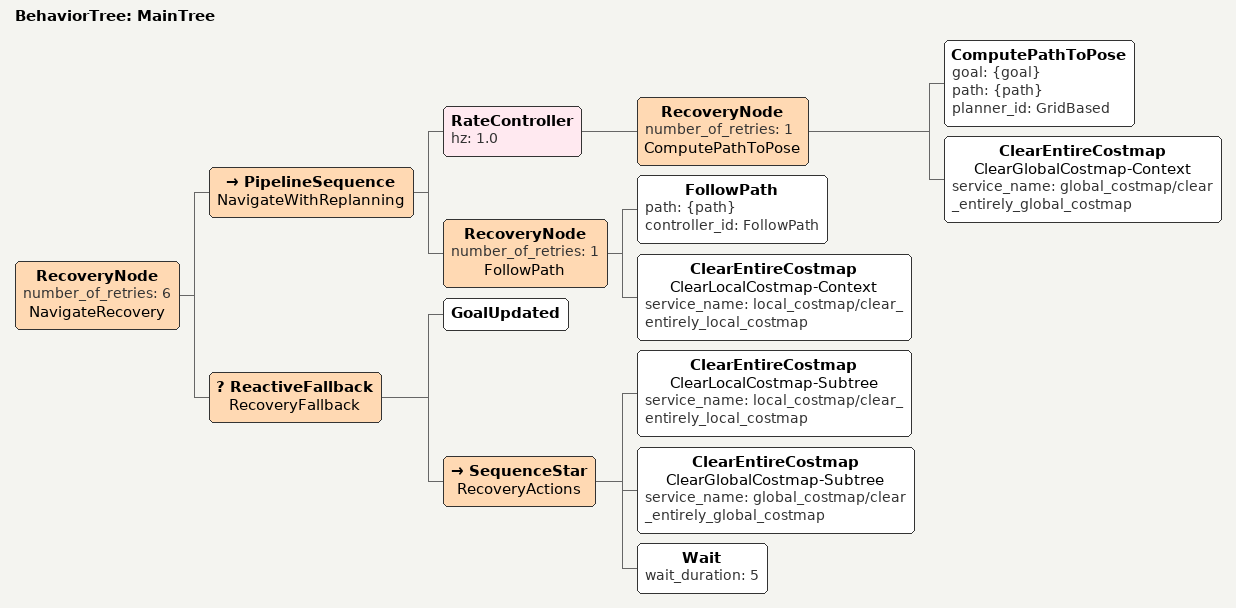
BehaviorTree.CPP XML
<root main_tree_to_execute="MainTree">
    <BehaviorTree ID="MainTree">
        <RecoveryNode number_of_retries="6" name="NavigateRecovery">
            <PipelineSequence name="NavigateWithReplanning">
                <RateController hz="1.0">
                    <RecoveryNode number_of_retries="1" name="ComputePathToPose">
                        <ComputePathToPose goal="{goal}" path="{path}" planner_id="GridBased" />
                        <ClearEntireCostmap name="ClearGlobalCostmap-Context"
                            service_name="global_costmap/clear_entirely_global_costmap" />
                    </RecoveryNode>
                </RateController>
                <RecoveryNode number_of_retries="1" name="FollowPath">
                    <FollowPath path="{path}" controller_id="FollowPath" />
                    <ClearEntireCostmap name="ClearLocalCostmap-Context"
                        service_name="local_costmap/clear_entirely_local_costmap" />
                </RecoveryNode>
            </PipelineSequence>
            <ReactiveFallback name="RecoveryFallback">
                <GoalUpdated />
                <SequenceStar name="RecoveryActions">
                    <ClearEntireCostmap name="ClearLocalCostmap-Subtree"
                        service_name="local_costmap/clear_entirely_local_costmap" />
                    <ClearEntireCostmap name="ClearGlobalCostmap-Subtree"
                        service_name="global_costmap/clear_entirely_global_costmap" />
                    <Wait wait_duration="5" />
                </SequenceStar>
            </ReactiveFallback>
        </RecoveryNode>
    </BehaviorTree>
</root>
